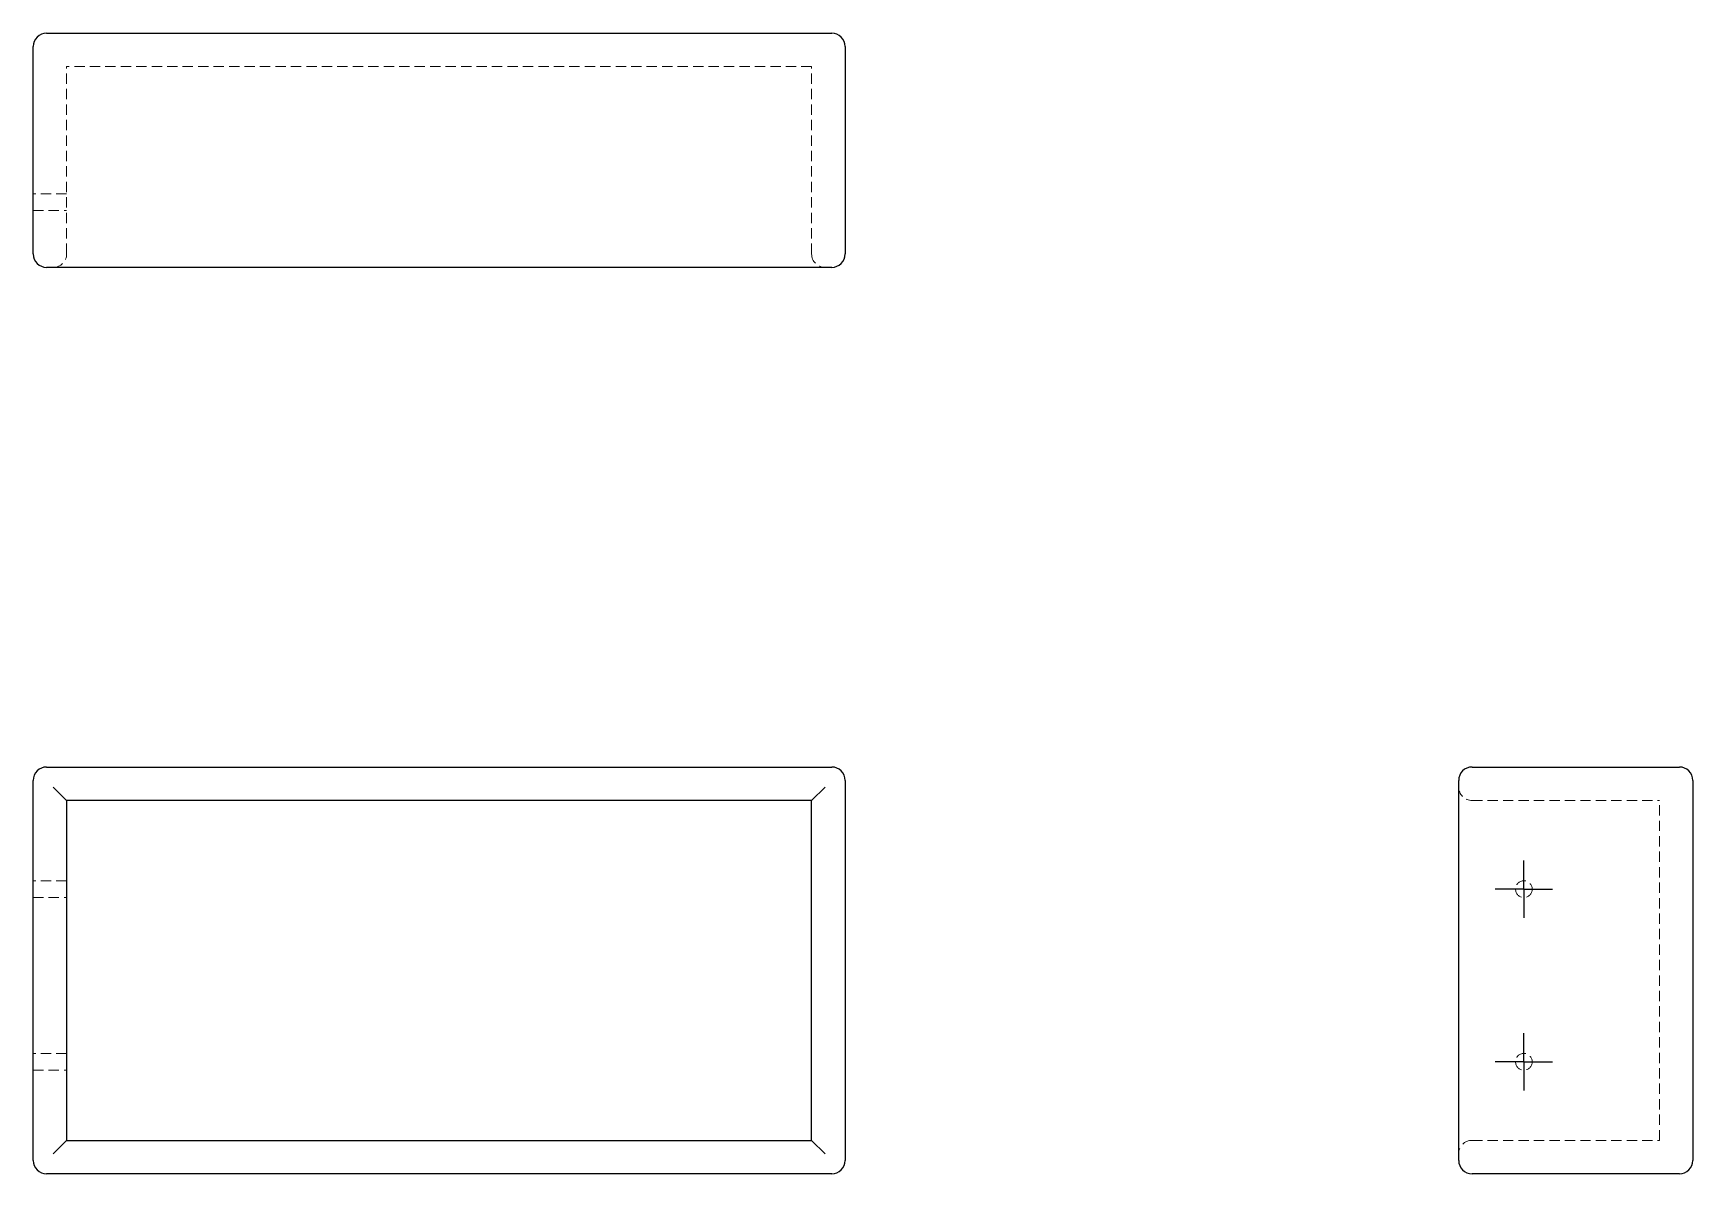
# Model space of a CAD drawing. Header units: millimetres. Extents: x 33 to 237, y 32 to 172.
import ezdxf

# ---------------------------------------------------------------- set-up
doc = ezdxf.new("R2010")
doc.units = ezdxf.units.MM
doc.linetypes.add('HIDDEN', pattern=[1.905, 1.27, -0.635])
doc.layers.add('10', color=7, linetype='Continuous')

# ---------------------------------------------------------------- blocks, each defined once
blk = doc.blocks.new('SW_CENTERMARKSYMBOL_0')
at = {"layer": '10', "color": 0}
for p, q in [((0, 2.5), (0, 3.53)), ((0, 0), (0, 2.5)), ((-2.5, 0), (-3.53, 0)), ((0, 0), (-2.5, 0)), ((0, 0), (0, -2.5)), ((0, 0), (2.5, 0)), ((2.5, 0), (3.53, 0)), ((0, -2.5), (0, -3.53))]:
    blk.add_line(p, q, dxfattribs=at)
blk = doc.blocks.new('SW_CENTERMARKSYMBOL_1')
at = {"layer": '10', "color": 0}
for p, q in [((0, 2.5), (0, 3.53)), ((0, 0), (0, 2.5)), ((-2.5, 0), (-3.53, 0)), ((0, 0), (-2.5, 0)), ((0, 0), (0, -2.5)), ((0, 0), (2.5, 0)), ((2.5, 0), (3.53, 0)), ((0, -2.5), (0, -3.53))]:
    blk.add_line(p, q, dxfattribs=at)

msp = doc.modelspace()

# ---------------------------------------------------------------- linework, layer by layer
at = {"color": 7, "linetype": 'Continuous', "lineweight": 25}
for p, q in [((34.65, 172.42), (131.35, 172.42)), ((33, 145.23), (33, 170.77)), ((133, 170.77), (133, 145.23)), ((131.35, 143.58), (34.65, 143.58)), ((34.65, 82.05), (131.35, 82.05)), ((210.23, 82.05), (235.77, 82.05)), ((33, 33.6), (33, 80.4)), ((133, 80.4), (133, 33.6)), ((208.58, 33.6), (208.58, 80.4)), ((237.42, 80.4), (237.42, 33.6)), ((35.47, 79.58), (37.12, 77.93)), ((37.12, 77.93), (37.12, 36.07)), ((128.88, 77.93), (37.12, 77.93)), ((128.88, 77.93), (130.53, 79.58)), ((128.88, 36.07), (128.88, 77.93)), ((35.47, 34.42), (37.12, 36.07)), ((37.12, 36.07), (128.88, 36.07)), ((128.88, 36.07), (130.53, 34.42)), ((131.35, 31.95), (34.65, 31.95)), ((235.77, 31.95), (210.23, 31.95))]:
    msp.add_line(p, q, dxfattribs=at)
at = {"color": 7, "linetype": 'HIDDEN', "lineweight": 18}
for p, q in [((128.88, 168.3), (37.12, 168.3)), ((37.12, 145.23), (37.12, 168.3)), ((128.88, 145.23), (128.88, 168.3)), ((37.12, 152.64), (33, 152.64)), ((33, 150.58), (37.12, 150.58)), ((210.23, 77.93), (233.3, 77.93)), ((233.3, 36.07), (233.3, 77.93)), ((37.12, 68.04), (33, 68.04)), ((33, 65.98), (37.12, 65.98)), ((37.12, 46.78), (33, 46.78)), ((33, 44.72), (37.12, 44.72)), ((210.23, 36.07), (233.3, 36.07))]:
    msp.add_line(p, q, dxfattribs=at)
for centre in [(216.61, 67.01), (216.61, 45.75)]:
    msp.add_circle(centre, 1.03, dxfattribs=at)
at = {"color": 7, "linetype": 'Continuous', "lineweight": 25}
for centre, start, end in [((34.65, 170.77), 90, 180), ((131.35, 170.77), 0, 90), ((34.65, 145.23), 180, 270), ((131.35, 145.23), 270, 0), ((34.65, 80.4), 90, 180), ((131.35, 80.4), 0, 90), ((210.23, 80.4), 90, 180), ((235.77, 80.4), 0, 90), ((34.65, 33.6), 180, 270), ((131.35, 33.6), 270, 0), ((210.23, 33.6), 180, 270), ((235.77, 33.6), 270, 0)]:
    msp.add_arc(centre, 1.65, start, end, dxfattribs=at)
at = {"color": 7, "linetype": 'HIDDEN', "lineweight": 18}
for centre, start, end in [((35.47, 145.23), 270, 0), ((130.53, 145.23), 180, 270), ((210.23, 79.58), 180, 270), ((210.23, 34.42), 90, 180)]:
    msp.add_arc(centre, 1.65, start, end, dxfattribs=at)

# ---------------------------------------------------------------- block references
at = {"layer": '10'}
for name, p in [('SW_CENTERMARKSYMBOL_0', (216.61, 67.01)), ('SW_CENTERMARKSYMBOL_1', (216.61, 45.75))]:
    msp.add_blockref(name, p, dxfattribs=at)

doc.saveas('drawing.dxf')
